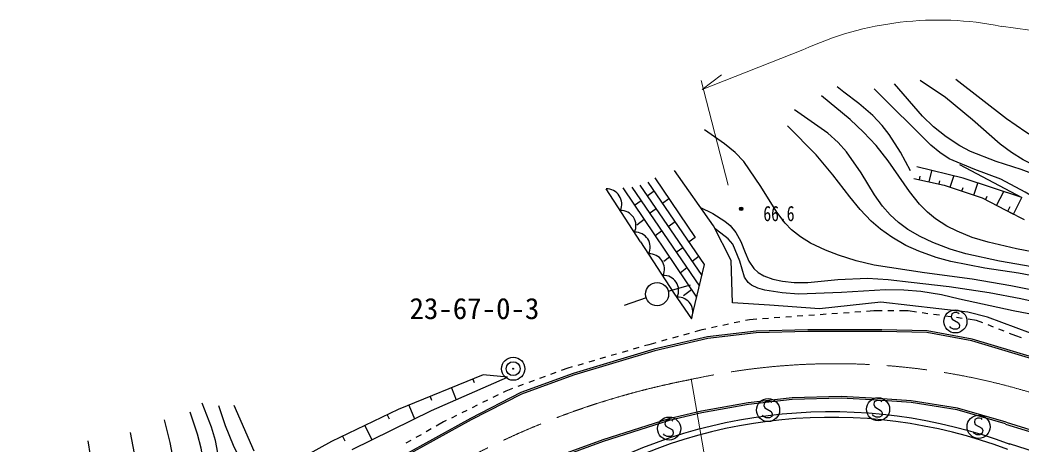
# Model space of a CAD drawing. Units: millimetres, scale not verified. Extents: x 40000 to 680000, y 20000 to 380000.
# Drawn here: x 89207 to 175811, y 275006 to 311741 of the extents above; entities that cross this region are included whole.
import ezdxf
from ezdxf.enums import TextEntityAlignment as Align

# ---------------------------------------------------------------- set-up
doc = ezdxf.new("R2010")
doc.units = ezdxf.units.MM
doc.header["$LTSCALE"] = 1000
doc.linetypes.add('CHAIN', pattern=[18.5, 12, -1.5, 3.5, -1.5])
for name, color, linetype, lineweight in [('M-BGD', 7, 'Continuous', 25), ('M-BGD-EXST', 7, 'Continuous', 25), ('M-BMK', 2, 'CHAIN', 13), ('M-BMK-SRVR', 3, 'Continuous', 25), ('M-STR-HTXT', 7, 'Continuous', 13)]:
    doc.layers.add(name, color=color, linetype=linetype, lineweight=lineweight)
doc.styles.add('ＭＳ ゴシック', font='')
doc.styles.get('ＭＳ ゴシック').set_extended_font_data('MS Gothic')

msp = doc.modelspace()

# ---------------------------------------------------------------- linework, layer by layer
at = {"layer": 'M-BGD'}
for p, q in [((170735, 298064), (166725, 299042)), ((170408, 299248), (175801, 296400)), ((144079, 298095), (147570, 292941)), ((149150, 293959), (145791, 298744)), ((166469, 298041), (169087, 297453)), ((166943, 297935), (167010, 298232)), ((167799, 297743), (168017, 298716)), ((169595, 297284), (169915, 298253)), ((175801, 296400), (170735, 298064)), ((142827, 292563), (139862, 297149)), ((141319, 297237), (147689, 287769)), ((142087, 297301), (147925, 288739)), ((142790, 297463), (148149, 289661)), ((148378, 290603), (143507, 297734)), ((168654, 297550), (168718, 297838)), ((169087, 297453), (172384, 296361)), ((170621, 296944), (170725, 297257)), ((171647, 296605), (171994, 297650)), ((143420, 296545), (144026, 296973)), ((144748, 295917), (145287, 296312)), ((172384, 296361), (175083, 294969)), ((172648, 296189), (172809, 296510)), ((173623, 295699), (174234, 296915)), ((175083, 294969), (175801, 296400)), ((142321, 295747), (142884, 296131)), ((143629, 295038), (144178, 295441)), ((174597, 295208), (174803, 295617)), ((143169, 294487), (142535, 294003)), ((174642, 295183), (176010, 294503)), ((145235, 293902), (145842, 294315)), ((150677, 290956), (149150, 293959)), ((144093, 293113), (144666, 293518)), ((147570, 292941), (147044, 292555)), ((142827, 292563), (145709, 288120)), ((145924, 291673), (146492, 292073)), ((145358, 291234), (144862, 290873)), ((147304, 290891), (147884, 291326)), ((146268, 289880), (146837, 290335)), ((147240, 285924), (148378, 290603)), ((150779, 287292), (150677, 290956)), ((145233, 288316), (147158, 288859)), ((147244, 288430), (146562, 287909)), ((143326, 287716), (141438, 287057)), ((145709, 288120), (147240, 285924)), ((153986, 287088), (150779, 287292)), ((158312, 286783), (153986, 287088)), ((163606, 287342), (158312, 286783)), ((171134, 286496), (163606, 287342)), ((152269, 285838), (151912, 285761)), ((152894, 285882), (152269, 285838)), ((153891, 285952), (153393, 285917)), ((154889, 286022), (154390, 285987)), ((155887, 286092), (155388, 286057)), ((156884, 286162), (156385, 286127)), ((157882, 286233), (157383, 286198)), ((158879, 286303), (158380, 286268)), ((159877, 286373), (159378, 286338)), ((160874, 286443), (160375, 286408)), ((161872, 286513), (161373, 286478)), ((162995, 286592), (162371, 286548)), ((163731, 286592), (162995, 286592)), ((164731, 286592), (164231, 286592)), ((165968, 286592), (165231, 286592)), ((166691, 286492), (165968, 286592)), ((167682, 286356), (167186, 286424)), ((168672, 286219), (168177, 286287)), ((169663, 286083), (169168, 286151)), ((170654, 285946), (170158, 286014)), ((172841, 286044), (171134, 286496)), ((171872, 285778), (171149, 285878)), ((190205, 279564), (172841, 286044)), ((148134, 284947), (147529, 284779)), ((148491, 285024), (148134, 284947)), ((149468, 285235), (148979, 285129)), ((150446, 285445), (149957, 285340)), ((151423, 285656), (150935, 285551)), ((157304, 284965), (152825, 284842)), ((163697, 284965), (157304, 284965)), ((167607, 284883), (163697, 284965)), ((172419, 285563), (171872, 285778)), ((173350, 285197), (172884, 285380)), ((174280, 284832), (173815, 285015)), ((148631, 284354), (144030, 283295)), ((148657, 284206), (144068, 283150)), ((145121, 284110), (144639, 283976)), ((146084, 284378), (145602, 284244)), ((147048, 284646), (146566, 284512)), ((152825, 284842), (148631, 284354)), ((152836, 284693), (148657, 284206)), ((157307, 284815), (152836, 284693)), ((163696, 284815), (157307, 284815)), ((167591, 284733), (163696, 284815)), ((171480, 284004), (167591, 284733)), ((171516, 284150), (167607, 284883)), ((177001, 282512), (171516, 284150)), ((175293, 284434), (174746, 284649)), ((175771, 284270), (175293, 284434)), ((144030, 283295), (137013, 281173)), ((142694, 283425), (142214, 283285)), ((143553, 283675), (143174, 283565)), ((144157, 283843), (143553, 283675)), ((176958, 282368), (171480, 284004)), ((144068, 283150), (137060, 281030)), ((139813, 282587), (139333, 282447)), ((140773, 282866), (140293, 282727)), ((141734, 283146), (141254, 283006)), ((136554, 281639), (135993, 281432)), ((136933, 281749), (136554, 281639)), ((137893, 282028), (137413, 281889)), ((138853, 282308), (138373, 282168)), ((129252, 281068), (121896, 278085)), ((124779, 277986), (131340, 280869)), ((128333, 280695), (128451, 280403)), ((131340, 280869), (129252, 281068)), ((137013, 281173), (132493, 279544)), ((137060, 281030), (132553, 279406)), ((134585, 280912), (134116, 280739)), ((135523, 281258), (135054, 281085)), ((126494, 279949), (126910, 278922)), ((131771, 279874), (131209, 279666)), ((132709, 280220), (132240, 280047)), ((133647, 280566), (133178, 280393)), ((124654, 279204), (124786, 278880)), ((132493, 279544), (128136, 277305)), ((132553, 279406), (128207, 277172)), ((129626, 278884), (129178, 278663)), ((130523, 279327), (130074, 279106)), ((131209, 279666), (130971, 279549)), ((155935, 279077), (152156, 278654)), ((155945, 278928), (152177, 278505)), ((160197, 279203), (155935, 279077)), ((160195, 279053), (155945, 278928)), ((163315, 278865), (160195, 279053)), ((163324, 279015), (160197, 279203)), ((166226, 278678), (163315, 278865)), ((166243, 278828), (163324, 279015)), ((109436, 274481), (107725, 278427)), ((121896, 278085), (116130, 275302)), ((122815, 278458), (123302, 277258)), ((127833, 277998), (127385, 277777)), ((128730, 278441), (128281, 278220)), ((152156, 278654), (148117, 277937)), ((152177, 278505), (148147, 277790)), ((170213, 278035), (166226, 278678)), ((170246, 278181), (166243, 278828)), ((174402, 276819), (170213, 278035)), ((174444, 276963), (170246, 278181)), ((117919, 274606), (124779, 277986)), ((120935, 277621), (121114, 277251)), ((128136, 277305), (122085, 273965)), ((128207, 277172), (122162, 273836)), ((126937, 277555), (126488, 277334)), ((145283, 277253), (139570, 275459)), ((148117, 277937), (145283, 277253)), ((148147, 277790), (145323, 277109)), ((119013, 276693), (119617, 275442)), ((124735, 276388), (124301, 276141)), ((125801, 276994), (125170, 276635)), ((126040, 277112), (125801, 276994)), ((145323, 277109), (139618, 275317)), ((174402, 276811), (180216, 275020)), ((174444, 276963), (180259, 275172)), ((174444, 276963), (180259, 275172)), ((117091, 275766), (117282, 275368)), ((122997, 275400), (122562, 275153)), ((123866, 275894), (123431, 275647)), ((139570, 275459), (134276, 273525)), ((116130, 275302), (111060, 272518)), ((139618, 275317), (134333, 273386)), ((182418, 272670), (174746, 275091))]:
    msp.add_line(p, q, dxfattribs=at)
for points in [[(188265, 298118), (185853, 298466), (183280, 298947), (181736, 299344), (180233, 299850), (179074, 300348), (177664, 301091), (176133, 302050), (174487, 303213), (170101, 306614)], [(166169, 298718), (165298, 300316), (164337, 301837), (163727, 302625), (162912, 303489), (161709, 304539), (160422, 305518), (159824, 305953)], [(189689, 291962), (186902, 292530), (183964, 293244), (182244, 293771), (180570, 294403), (179308, 294982), (177984, 295707), (176099, 296851), (173986, 297993), (171747, 298815), (169523, 299741), (168702, 300294), (167932, 300934), (163029, 305800)], [(192371, 293107), (188715, 294161), (184903, 295369), (175754, 298826), (173593, 299526), (171355, 300383), (170436, 300864), (169260, 301633), (168165, 302516), (167217, 303422), (164789, 306232)], [(192029, 294913), (182547, 297300), (180581, 297834), (178465, 298524), (177167, 299051), (175924, 299669), (174911, 300285), (173938, 301001), (171539, 303125), (169194, 305048), (166998, 306513)], [(185706, 290415), (181595, 290933), (177428, 291568), (175327, 291961), (172896, 292527), (171520, 292955), (170207, 293481), (169322, 293931), (168334, 294565), (167634, 295136), (166949, 295831), (166081, 296912), (165159, 298238), (164239, 299578), (163216, 300885), (162120, 302052), (160948, 303141), (158476, 305189)], [(186316, 288583), (176683, 290395), (173877, 290903), (170950, 291541), (169600, 291938), (168111, 292495), (167005, 293018), (165958, 293634), (165148, 294225), (164411, 294893), (163742, 295659), (163052, 296639), (161899, 298536), (160657, 300349), (159922, 301153), (159033, 301947), (156156, 303968)], [(178150, 288100), (174845, 288767), (171495, 289339), (167395, 289875), (163038, 290556), (161483, 290930), (159954, 291413), (158815, 291851), (157532, 292465), (156678, 292994), (155902, 293609), (155341, 294179), (154613, 295120), (153244, 297362), (151771, 299513), (151025, 300280), (150105, 301046), (148382, 302259)], [(203877, 280939), (200661, 282040), (197543, 283000), (194843, 283761), (192183, 284626), (188537, 286219), (184994, 287650), (182881, 288269), (180795, 288776), (178261, 289347), (175506, 289858), (172613, 290295), (169667, 290858), (168409, 291207), (166884, 291753), (165779, 292259), (164555, 292958), (163579, 293655), (162776, 294354), (161817, 295363), (160928, 296446), (159461, 298365), (158020, 300090), (155535, 302603)], [(147976, 295574), (149101, 295007), (150130, 294355), (150579, 293971), (151083, 293375), (151498, 292595), (151881, 291636), (152212, 290897), (152647, 290256), (153006, 289929), (153512, 289625), (154281, 289340), (155106, 289166), (156108, 289059), (157314, 289059), (159898, 289297), (162455, 289415), (164252, 289312), (166239, 289092), (169526, 288706), (172968, 288195), (175718, 287664), (178624, 286996)], [(179572, 285733), (175047, 286613), (170406, 287624), (168844, 287987), (167079, 288282), (165614, 288397), (164025, 288411), (160213, 288178), (156493, 288056), (155087, 288165), (153577, 288402), (152970, 288569), (152438, 288822), (152140, 289064), (151827, 289521), (151410, 290884), (150813, 292367), (150420, 292812), (149796, 293330), (149278, 293698)], [(104947, 267731), (105544, 269015), (106105, 270513), (106298, 271308), (106418, 272298), (106419, 273305), (106314, 274312), (106091, 275399), (105746, 276551), (104947, 278622)], [(108524, 273136), (107671, 274946), (106980, 276665), (106378, 278383)], [(95566, 258112), (95981, 260109), (96543, 262259), (96939, 263392), (97513, 264665), (98013, 265535), (98679, 266466), (100199, 268182), (101709, 270058), (102072, 270721), (102349, 271504), (102474, 272240), (102499, 273006), (102416, 273999), (102190, 275230), (101688, 277191)], [(98826, 258907), (99428, 261024), (100135, 263106), (100687, 264395), (101352, 265646), (102942, 267920), (104578, 270446), (104856, 271149), (105023, 271832), (105096, 272578), (105057, 273539), (104857, 274725), (104535, 275938), (103913, 277827)], [(92625, 257794), (92827, 259891), (93139, 261932), (93426, 263108), (93817, 264231), (94239, 265120), (94764, 265957), (95357, 266686), (96238, 267562), (97309, 268550), (98267, 269570), (98700, 270193), (98975, 270763), (99175, 271476), (99259, 272234), (99234, 273232), (99102, 274272), (98746, 276078)], [(89207, 259622), (93946, 268119), (94491, 269227), (95018, 270543), (95236, 271307), (95392, 272276), (95408, 273091), (95311, 274083), (95089, 275362)]]:
    msp.add_lwpolyline(points, dxfattribs=at)
for centre, radius in [((151539, 295424), 150), ((151539, 295424), 90), ((151539, 295424), 30), ((144271, 288045), 1000)]:
    msp.add_circle(centre, radius, dxfattribs=at)
for centre, radius, start, end in [((139903, 295836), 1313, 334.82031, 91.81543), ((141133, 293966), 1313, 334.82031, 91.81543), ((142363, 292095), 1313, 334.82031, 91.81543), ((143593, 290224), 1313, 334.82031, 91.81543), ((144822, 288353), 1313, 334.82031, 91.81543), ((146052, 286483), 1313, 334.82031, 91.81543), ((159290, 233848), 44018, 69.37756, 121.55664), ((159323, 234235), 43162, 69.26849, 122.09961)]:
    msp.add_arc(centre, radius, start, end, dxfattribs=at)
at = {"layer": 'M-BGD-EXST'}
for p, q in [((169738, 286331), (169698, 286091)), ((169698, 286091), (169778, 285891)), ((169978, 286451), (169738, 286331)), ((169778, 285891), (170338, 285571)), ((170138, 286451), (169978, 286451)), ((170298, 286411), (170138, 286451)), ((170378, 286331), (170298, 286411)), ((169658, 285131), (169578, 285251)), ((169898, 285011), (169658, 285131)), ((170178, 285011), (169898, 285011)), ((170378, 285131), (170178, 285011)), ((170338, 285571), (170418, 285371)), ((170418, 285371), (170378, 285131)), ((153542, 278667), (153502, 278427)), ((153502, 278427), (153582, 278227)), ((153782, 278787), (153542, 278667)), ((153582, 278227), (154142, 277907)), ((153942, 278787), (153782, 278787)), ((154102, 278747), (153942, 278787)), ((154182, 278667), (154102, 278747)), ((163049, 278730), (163009, 278490)), ((163009, 278490), (163089, 278290)), ((163289, 278850), (163049, 278730)), ((163089, 278290), (163649, 277970)), ((163449, 278850), (163289, 278850)), ((163609, 278810), (163449, 278850)), ((163689, 278730), (163609, 278810)), ((145234, 277182), (144994, 277062)), ((145394, 277182), (145234, 277182)), ((145554, 277142), (145394, 277182)), ((145634, 277062), (145554, 277142)), ((153462, 277467), (153382, 277587)), ((153702, 277347), (153462, 277467)), ((153982, 277347), (153702, 277347)), ((154182, 277467), (153982, 277347)), ((154142, 277907), (154222, 277707)), ((154222, 277707), (154182, 277467)), ((162969, 277530), (162889, 277650)), ((163209, 277410), (162969, 277530)), ((163489, 277410), (163209, 277410)), ((163689, 277530), (163489, 277410)), ((163649, 277970), (163729, 277770)), ((163729, 277770), (163689, 277530)), ((171740, 277215), (171700, 276975)), ((171980, 277335), (171740, 277215)), ((172140, 277335), (171980, 277335)), ((172300, 277295), (172140, 277335)), ((172380, 277215), (172300, 277295)), ((144994, 277062), (144954, 276822)), ((144954, 276822), (145034, 276622)), ((145034, 276622), (145594, 276302)), ((145594, 276302), (145674, 276102)), ((171700, 276975), (171780, 276775)), ((171780, 276775), (172340, 276455)), ((172340, 276455), (172420, 276255)), ((144914, 275862), (144834, 275982)), ((145154, 275742), (144914, 275862)), ((145434, 275742), (145154, 275742)), ((145634, 275862), (145434, 275742)), ((145674, 276102), (145634, 275862)), ((171660, 276015), (171580, 276135)), ((171900, 275895), (171660, 276015)), ((172180, 275895), (171900, 275895)), ((172380, 276015), (172180, 275895)), ((172420, 276255), (172380, 276015))]:
    msp.add_line(p, q, dxfattribs=at)
for centre in [(170058, 285691), (153862, 278027), (163369, 278090), (145314, 276422), (172060, 276575)]:
    msp.add_circle(centre, 1000, dxfattribs=at)
at = {"layer": 'M-BMK'}
for centre, radius, start, end in [((159718, 223895), 58138, 68.90167, 102.50922), ((160157, 213060), 68837, 100.90817, 140.23904)]:
    msp.add_arc(centre, radius, start, end, dxfattribs=at)
at = {"layer": 'M-BMK-SRVR'}
for radius in [1000, 600, 40]:
    msp.add_circle((131834, 281599), radius, dxfattribs=at)
at = {"layer": 'M-STR-HTXT'}
for p, q in [((174025, 311198), (196306, 308066)), ((156879, 309160), (148180, 305750)), ((148180, 305750), (149838, 307002)), ((148084, 306522), (150429, 297462)), ((152294, 251856), (147204, 280716))]:
    msp.add_line(p, q, dxfattribs=at)
msp.add_arc((168560, 284030), 27711, 78.625, 114.93088, dxfattribs=at)

# ---------------------------------------------------------------- texts
at = {"layer": 'M-BGD', "style": 'ＭＳ ゴシック', "width": 0.75}
msp.add_text('66.6', height=1320, dxfattribs=at).set_placement((153457, 293960), align=Align.BOTTOM_LEFT)
at = {"layer": 'M-BMK-SRVR', "style": 'ＭＳ ゴシック'}
msp.add_text('23-67-0-3', height=1833, dxfattribs=at).set_placement((122873, 285336), align=Align.BOTTOM_LEFT)

doc.saveas('drawing.dxf')
